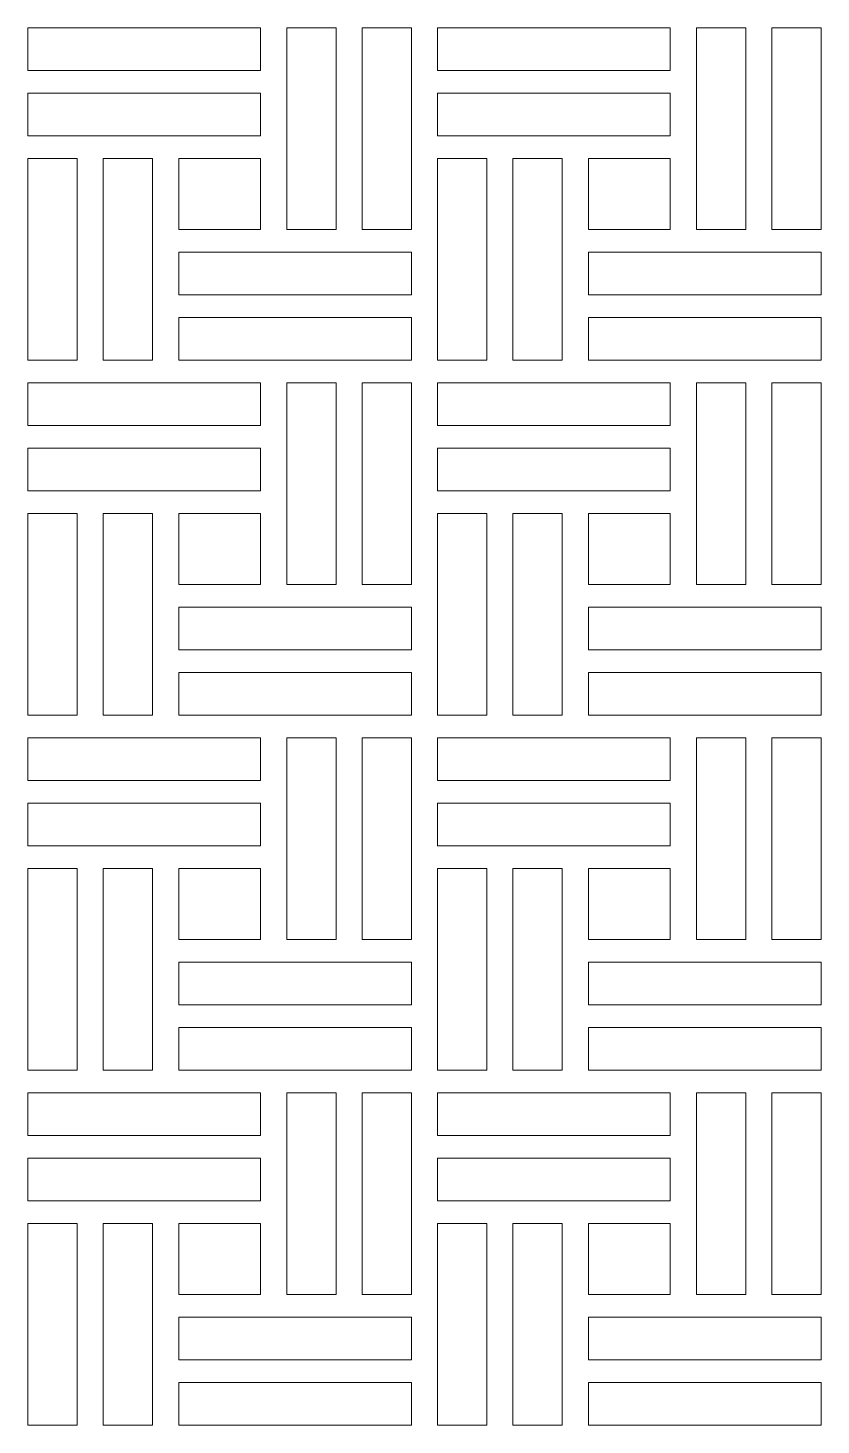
# Model space of a CAD drawing. Header units: millimetres. Extents: x -1200 to 1200, y -590 to 590.
# Drawn here: x -508 to 162, y -590 to 590 of the extents above; entities that cross this region are included whole.
import ezdxf

# ---------------------------------------------------------------- set-up
doc = ezdxf.new("R2010")
doc.units = ezdxf.units.MM
doc.header["$MEASUREMENT"] = 0
doc.layers.add('Layer 1', color=7, linetype='Continuous')

msp = doc.modelspace()

# ---------------------------------------------------------------- linework, layer by layer
at = {"layer": 'Layer 1', "color": 250, "lineweight": 20}
for points, knots in [([(-508.011, 553.9891), (-508.011, 553.9891), (-311.4769, 553.9891), (-311.4769, 553.9891), (-311.4769, 553.9891), (-311.4769, 589.9734), (-311.4769, 589.9734), (-311.4769, 589.9734), (-508.011, 589.9734), (-508.011, 589.9734), (-508.011, 589.9734), (-508.011, 553.9891), (-508.011, 553.9891)], [0, 0, 0, 0, 0.25, 0.25, 0.25, 0.5, 0.5, 0.5, 0.75, 0.75, 0.75, 1, 1, 1, 1]), ([(-247.8037, 419.6945), (-247.8037, 419.6945), (-247.8037, 589.9734), (-247.8037, 589.9734), (-247.8037, 589.9734), (-289.3362, 589.9734), (-289.3362, 589.9734), (-289.3362, 589.9734), (-289.3362, 419.6945), (-289.3362, 419.6945), (-289.3362, 419.6945), (-247.8037, 419.6945), (-247.8037, 419.6945)], [0, 0, 0, 0, 0.25, 0.25, 0.25, 0.5, 0.5, 0.5, 0.75, 0.75, 0.75, 1, 1, 1, 1]), ([(-225.6641, 589.9734), (-225.6641, 589.9734), (-225.6641, 419.6945), (-225.6641, 419.6945), (-225.6641, 419.6945), (-184.1305, 419.6945), (-184.1305, 419.6945), (-184.1305, 419.6945), (-184.1305, 589.9734), (-184.1305, 589.9734), (-184.1305, 589.9734), (-225.6641, 589.9734), (-225.6641, 589.9734)], [0, 0, 0, 0, 0.25, 0.25, 0.25, 0.5, 0.5, 0.5, 0.75, 0.75, 0.75, 1, 1, 1, 1]), ([(-161.9898, 553.9891), (-161.9898, 553.9891), (34.5431, 553.9891), (34.5431, 553.9891), (34.5431, 553.9891), (34.5431, 589.9734), (34.5431, 589.9734), (34.5431, 589.9734), (-161.9898, 589.9734), (-161.9898, 589.9734), (-161.9898, 589.9734), (-161.9898, 553.9891), (-161.9898, 553.9891)], [0, 0, 0, 0, 0.25, 0.25, 0.25, 0.5, 0.5, 0.5, 0.75, 0.75, 0.75, 1, 1, 1, 1]), ([(98.2159, 419.6945), (98.2159, 419.6945), (98.2159, 589.9734), (98.2159, 589.9734), (98.2159, 589.9734), (56.6838, 589.9734), (56.6838, 589.9734), (56.6838, 589.9734), (56.6838, 419.6945), (56.6838, 419.6945), (56.6838, 419.6945), (98.2159, 419.6945), (98.2159, 419.6945)], [0, 0, 0, 0, 0.25, 0.25, 0.25, 0.5, 0.5, 0.5, 0.75, 0.75, 0.75, 1, 1, 1, 1]), ([(120.3566, 589.9734), (120.3566, 589.9734), (120.3566, 419.6945), (120.3566, 419.6945), (120.3566, 419.6945), (161.8887, 419.6945), (161.8887, 419.6945), (161.8887, 419.6945), (161.8887, 589.9734), (161.8887, 589.9734), (161.8887, 589.9734), (120.3566, 589.9734), (120.3566, 589.9734)], [0, 0, 0, 0, 0.25, 0.25, 0.25, 0.5, 0.5, 0.5, 0.75, 0.75, 0.75, 1, 1, 1, 1]), ([(-508.011, 498.8232), (-508.011, 498.8232), (-466.476, 498.8232), (-466.476, 498.8232), (-466.476, 498.8232), (-444.3373, 498.8232), (-444.3373, 498.8232), (-444.3373, 498.8232), (-402.8044, 498.8232), (-402.8044, 498.8232), (-402.8044, 498.8232), (-380.6641, 498.8232), (-380.6641, 498.8232), (-380.6641, 498.8232), (-311.4769, 498.8232), (-311.4769, 498.8232), (-311.4769, 498.8232), (-311.4769, 534.8062), (-311.4769, 534.8062), (-311.4769, 534.8062), (-508.011, 534.8062), (-508.011, 534.8062), (-508.011, 534.8062), (-508.011, 498.8232), (-508.011, 498.8232)], [0, 0, 0, 0, 0.125, 0.125, 0.125, 0.25, 0.25, 0.25, 0.375, 0.375, 0.375, 0.5, 0.5, 0.5, 0.625, 0.625, 0.625, 0.75, 0.75, 0.75, 0.875, 0.875, 0.875, 1, 1, 1, 1]), ([(-161.9898, 498.8232), (-161.9898, 498.8232), (-120.4588, 498.8232), (-120.4588, 498.8232), (-120.4588, 498.8232), (-98.3182, 498.8232), (-98.3182, 498.8232), (-98.3182, 498.8232), (-56.7841, 498.8232), (-56.7841, 498.8232), (-56.7841, 498.8232), (-34.6465, 498.8232), (-34.6465, 498.8232), (-34.6465, 498.8232), (34.5431, 498.8232), (34.5431, 498.8232), (34.5431, 498.8232), (34.5431, 534.8062), (34.5431, 534.8062), (34.5431, 534.8062), (-161.9898, 534.8062), (-161.9898, 534.8062), (-161.9898, 534.8062), (-161.9898, 498.8232), (-161.9898, 498.8232)], [0, 0, 0, 0, 0.125, 0.125, 0.125, 0.25, 0.25, 0.25, 0.375, 0.375, 0.375, 0.5, 0.5, 0.5, 0.625, 0.625, 0.625, 0.75, 0.75, 0.75, 0.875, 0.875, 0.875, 1, 1, 1, 1]), ([(-466.476, 309.3599), (-466.476, 309.3599), (-466.476, 479.6402), (-466.476, 479.6402), (-466.476, 479.6402), (-508.011, 479.6402), (-508.011, 479.6402), (-508.011, 479.6402), (-508.011, 309.3599), (-508.011, 309.3599), (-508.011, 309.3599), (-466.476, 309.3599), (-466.476, 309.3599)], [0, 0, 0, 0, 0.25, 0.25, 0.25, 0.5, 0.5, 0.5, 0.75, 0.75, 0.75, 1, 1, 1, 1]), ([(-402.8044, 309.3599), (-402.8044, 309.3599), (-402.8044, 479.6402), (-402.8044, 479.6402), (-402.8044, 479.6402), (-444.3373, 479.6402), (-444.3373, 479.6402), (-444.3373, 479.6402), (-444.3373, 309.3599), (-444.3373, 309.3599), (-444.3373, 309.3599), (-402.8044, 309.3599), (-402.8044, 309.3599)], [0, 0, 0, 0, 0.25, 0.25, 0.25, 0.5, 0.5, 0.5, 0.75, 0.75, 0.75, 1, 1, 1, 1]), ([(-380.6641, 479.6402), (-380.6641, 479.6402), (-380.6641, 419.6945), (-380.6641, 419.6945), (-380.6641, 419.6945), (-311.4769, 419.6945), (-311.4769, 419.6945), (-311.4769, 419.6945), (-311.4769, 479.6402), (-311.4769, 479.6402), (-311.4769, 479.6402), (-380.6641, 479.6402), (-380.6641, 479.6402)], [0, 0, 0, 0, 0.25, 0.25, 0.25, 0.5, 0.5, 0.5, 0.75, 0.75, 0.75, 1, 1, 1, 1]), ([(-120.4588, 309.3599), (-120.4588, 309.3599), (-120.4588, 479.6402), (-120.4588, 479.6402), (-120.4588, 479.6402), (-161.9898, 479.6402), (-161.9898, 479.6402), (-161.9898, 479.6402), (-161.9898, 309.3599), (-161.9898, 309.3599), (-161.9898, 309.3599), (-120.4588, 309.3599), (-120.4588, 309.3599)], [0, 0, 0, 0, 0.25, 0.25, 0.25, 0.5, 0.5, 0.5, 0.75, 0.75, 0.75, 1, 1, 1, 1]), ([(-56.7841, 309.3599), (-56.7841, 309.3599), (-56.7841, 479.6402), (-56.7841, 479.6402), (-56.7841, 479.6402), (-98.3182, 479.6402), (-98.3182, 479.6402), (-98.3182, 479.6402), (-98.3182, 309.3599), (-98.3182, 309.3599), (-98.3182, 309.3599), (-56.7841, 309.3599), (-56.7841, 309.3599)], [0, 0, 0, 0, 0.25, 0.25, 0.25, 0.5, 0.5, 0.5, 0.75, 0.75, 0.75, 1, 1, 1, 1]), ([(-34.6465, 479.6402), (-34.6465, 479.6402), (-34.6465, 419.6945), (-34.6465, 419.6945), (-34.6465, 419.6945), (34.5431, 419.6945), (34.5431, 419.6945), (34.5431, 419.6945), (34.5431, 479.6402), (34.5431, 479.6402), (34.5431, 479.6402), (-34.6465, 479.6402), (-34.6465, 479.6402)], [0, 0, 0, 0, 0.25, 0.25, 0.25, 0.5, 0.5, 0.5, 0.75, 0.75, 0.75, 1, 1, 1, 1]), ([(-184.1305, 400.5131), (-184.1305, 400.5131), (-380.6641, 400.5131), (-380.6641, 400.5131), (-380.6641, 400.5131), (-380.6641, 364.5272), (-380.6641, 364.5272), (-380.6641, 364.5272), (-184.1305, 364.5272), (-184.1305, 364.5272), (-184.1305, 364.5272), (-184.1305, 400.5131), (-184.1305, 400.5131)], [0, 0, 0, 0, 0.25, 0.25, 0.25, 0.5, 0.5, 0.5, 0.75, 0.75, 0.75, 1, 1, 1, 1]), ([(161.8887, 400.5131), (161.8887, 400.5131), (-34.6465, 400.5131), (-34.6465, 400.5131), (-34.6465, 400.5131), (-34.6465, 364.5272), (-34.6465, 364.5272), (-34.6465, 364.5272), (161.8887, 364.5272), (161.8887, 364.5272), (161.8887, 364.5272), (161.8887, 400.5131), (161.8887, 400.5131)], [0, 0, 0, 0, 0.25, 0.25, 0.25, 0.5, 0.5, 0.5, 0.75, 0.75, 0.75, 1, 1, 1, 1]), ([(-184.1305, 345.3452), (-184.1305, 345.3452), (-380.6641, 345.3452), (-380.6641, 345.3452), (-380.6641, 345.3452), (-380.6641, 309.3599), (-380.6641, 309.3599), (-380.6641, 309.3599), (-184.1305, 309.3599), (-184.1305, 309.3599), (-184.1305, 309.3599), (-184.1305, 345.3452), (-184.1305, 345.3452)], [0, 0, 0, 0, 0.25, 0.25, 0.25, 0.5, 0.5, 0.5, 0.75, 0.75, 0.75, 1, 1, 1, 1]), ([(161.8887, 345.3452), (161.8887, 345.3452), (-34.6465, 345.3452), (-34.6465, 345.3452), (-34.6465, 345.3452), (-34.6465, 309.3599), (-34.6465, 309.3599), (-34.6465, 309.3599), (161.8887, 309.3599), (161.8887, 309.3599), (161.8887, 309.3599), (161.8887, 345.3452), (161.8887, 345.3452)], [0, 0, 0, 0, 0.25, 0.25, 0.25, 0.5, 0.5, 0.5, 0.75, 0.75, 0.75, 1, 1, 1, 1]), ([(-508.011, 254.1937), (-508.011, 254.1937), (-311.4769, 254.1937), (-311.4769, 254.1937), (-311.4769, 254.1937), (-311.4769, 290.1784), (-311.4769, 290.1784), (-311.4769, 290.1784), (-380.6641, 290.1784), (-380.6641, 290.1784), (-380.6641, 290.1784), (-508.011, 290.1784), (-508.011, 290.1784), (-508.011, 290.1784), (-508.011, 254.1937), (-508.011, 254.1937)], [0, 0, 0, 0, 0.2, 0.2, 0.2, 0.4, 0.4, 0.4, 0.6, 0.6, 0.6, 0.8, 0.8, 0.8, 1, 1, 1, 1]), ([(-247.8037, 119.8987), (-247.8037, 119.8987), (-247.8037, 290.1784), (-247.8037, 290.1784), (-247.8037, 290.1784), (-289.3362, 290.1784), (-289.3362, 290.1784), (-289.3362, 290.1784), (-289.3362, 119.8987), (-289.3362, 119.8987), (-289.3362, 119.8987), (-247.8037, 119.8987), (-247.8037, 119.8987)], [0, 0, 0, 0, 0.25, 0.25, 0.25, 0.5, 0.5, 0.5, 0.75, 0.75, 0.75, 1, 1, 1, 1]), ([(-225.6641, 290.1784), (-225.6641, 290.1784), (-225.6641, 119.8987), (-225.6641, 119.8987), (-225.6641, 119.8987), (-184.1305, 119.8987), (-184.1305, 119.8987), (-184.1305, 119.8987), (-184.1305, 290.1784), (-184.1305, 290.1784), (-184.1305, 290.1784), (-225.6641, 290.1784), (-225.6641, 290.1784)], [0, 0, 0, 0, 0.25, 0.25, 0.25, 0.5, 0.5, 0.5, 0.75, 0.75, 0.75, 1, 1, 1, 1]), ([(-161.9898, 254.1937), (-161.9898, 254.1937), (34.5431, 254.1937), (34.5431, 254.1937), (34.5431, 254.1937), (34.5431, 290.1784), (34.5431, 290.1784), (34.5431, 290.1784), (-34.6465, 290.1784), (-34.6465, 290.1784), (-34.6465, 290.1784), (-161.9898, 290.1784), (-161.9898, 290.1784), (-161.9898, 290.1784), (-161.9898, 254.1937), (-161.9898, 254.1937)], [0, 0, 0, 0, 0.2, 0.2, 0.2, 0.4, 0.4, 0.4, 0.6, 0.6, 0.6, 0.8, 0.8, 0.8, 1, 1, 1, 1]), ([(98.2159, 119.8987), (98.2159, 119.8987), (98.2159, 290.1784), (98.2159, 290.1784), (98.2159, 290.1784), (56.6838, 290.1784), (56.6838, 290.1784), (56.6838, 290.1784), (56.6838, 119.8987), (56.6838, 119.8987), (56.6838, 119.8987), (98.2159, 119.8987), (98.2159, 119.8987)], [0, 0, 0, 0, 0.25, 0.25, 0.25, 0.5, 0.5, 0.5, 0.75, 0.75, 0.75, 1, 1, 1, 1]), ([(120.3566, 290.1784), (120.3566, 290.1784), (120.3566, 119.8987), (120.3566, 119.8987), (120.3566, 119.8987), (161.8887, 119.8987), (161.8887, 119.8987), (161.8887, 119.8987), (161.8887, 290.1784), (161.8887, 290.1784), (161.8887, 290.1784), (120.3566, 290.1784), (120.3566, 290.1784)], [0, 0, 0, 0, 0.25, 0.25, 0.25, 0.5, 0.5, 0.5, 0.75, 0.75, 0.75, 1, 1, 1, 1]), ([(-508.011, 199.0267), (-508.011, 199.0267), (-466.476, 199.0267), (-466.476, 199.0267), (-466.476, 199.0267), (-444.3373, 199.0267), (-444.3373, 199.0267), (-444.3373, 199.0267), (-402.8044, 199.0267), (-402.8044, 199.0267), (-402.8044, 199.0267), (-380.6641, 199.0267), (-380.6641, 199.0267), (-380.6641, 199.0267), (-311.4769, 199.0267), (-311.4769, 199.0267), (-311.4769, 199.0267), (-311.4769, 235.011), (-311.4769, 235.011), (-311.4769, 235.011), (-508.011, 235.011), (-508.011, 235.011), (-508.011, 235.011), (-508.011, 199.0267), (-508.011, 199.0267)], [0, 0, 0, 0, 0.125, 0.125, 0.125, 0.25, 0.25, 0.25, 0.375, 0.375, 0.375, 0.5, 0.5, 0.5, 0.625, 0.625, 0.625, 0.75, 0.75, 0.75, 0.875, 0.875, 0.875, 1, 1, 1, 1]), ([(-161.9898, 199.0267), (-161.9898, 199.0267), (-120.4588, 199.0267), (-120.4588, 199.0267), (-120.4588, 199.0267), (-98.3182, 199.0267), (-98.3182, 199.0267), (-98.3182, 199.0267), (-56.7841, 199.0267), (-56.7841, 199.0267), (-56.7841, 199.0267), (-34.6465, 199.0267), (-34.6465, 199.0267), (-34.6465, 199.0267), (34.5431, 199.0267), (34.5431, 199.0267), (34.5431, 199.0267), (34.5431, 235.011), (34.5431, 235.011), (34.5431, 235.011), (-161.9898, 235.011), (-161.9898, 235.011), (-161.9898, 235.011), (-161.9898, 199.0267), (-161.9898, 199.0267)], [0, 0, 0, 0, 0.125, 0.125, 0.125, 0.25, 0.25, 0.25, 0.375, 0.375, 0.375, 0.5, 0.5, 0.5, 0.625, 0.625, 0.625, 0.75, 0.75, 0.75, 0.875, 0.875, 0.875, 1, 1, 1, 1]), ([(-466.476, 9.5636), (-466.476, 9.5636), (-466.476, 179.8438), (-466.476, 179.8438), (-466.476, 179.8438), (-508.011, 179.8438), (-508.011, 179.8438), (-508.011, 179.8438), (-508.011, 9.5636), (-508.011, 9.5636), (-508.011, 9.5636), (-466.476, 9.5636), (-466.476, 9.5636)], [0, 0, 0, 0, 0.25, 0.25, 0.25, 0.5, 0.5, 0.5, 0.75, 0.75, 0.75, 1, 1, 1, 1]), ([(-402.8044, 9.5636), (-402.8044, 9.5636), (-402.8044, 179.8438), (-402.8044, 179.8438), (-402.8044, 179.8438), (-444.3373, 179.8438), (-444.3373, 179.8438), (-444.3373, 179.8438), (-444.3373, 9.5636), (-444.3373, 9.5636), (-444.3373, 9.5636), (-402.8044, 9.5636), (-402.8044, 9.5636)], [0, 0, 0, 0, 0.25, 0.25, 0.25, 0.5, 0.5, 0.5, 0.75, 0.75, 0.75, 1, 1, 1, 1]), ([(-380.6641, 179.8438), (-380.6641, 179.8438), (-380.6641, 119.8987), (-380.6641, 119.8987), (-380.6641, 119.8987), (-311.4769, 119.8987), (-311.4769, 119.8987), (-311.4769, 119.8987), (-311.4769, 179.8438), (-311.4769, 179.8438), (-311.4769, 179.8438), (-380.6641, 179.8438), (-380.6641, 179.8438)], [0, 0, 0, 0, 0.25, 0.25, 0.25, 0.5, 0.5, 0.5, 0.75, 0.75, 0.75, 1, 1, 1, 1]), ([(-120.4588, 9.5636), (-120.4588, 9.5636), (-120.4588, 179.8438), (-120.4588, 179.8438), (-120.4588, 179.8438), (-161.9898, 179.8438), (-161.9898, 179.8438), (-161.9898, 179.8438), (-161.9898, 9.5636), (-161.9898, 9.5636), (-161.9898, 9.5636), (-120.4588, 9.5636), (-120.4588, 9.5636)], [0, 0, 0, 0, 0.25, 0.25, 0.25, 0.5, 0.5, 0.5, 0.75, 0.75, 0.75, 1, 1, 1, 1]), ([(-56.7841, 9.5636), (-56.7841, 9.5636), (-56.7841, 179.8438), (-56.7841, 179.8438), (-56.7841, 179.8438), (-98.3182, 179.8438), (-98.3182, 179.8438), (-98.3182, 179.8438), (-98.3182, 9.5636), (-98.3182, 9.5636), (-98.3182, 9.5636), (-56.7841, 9.5636), (-56.7841, 9.5636)], [0, 0, 0, 0, 0.25, 0.25, 0.25, 0.5, 0.5, 0.5, 0.75, 0.75, 0.75, 1, 1, 1, 1]), ([(-34.6465, 179.8438), (-34.6465, 179.8438), (-34.6465, 119.8987), (-34.6465, 119.8987), (-34.6465, 119.8987), (34.5431, 119.8987), (34.5431, 119.8987), (34.5431, 119.8987), (34.5431, 179.8438), (34.5431, 179.8438), (34.5431, 179.8438), (-34.6465, 179.8438), (-34.6465, 179.8438)], [0, 0, 0, 0, 0.25, 0.25, 0.25, 0.5, 0.5, 0.5, 0.75, 0.75, 0.75, 1, 1, 1, 1]), ([(-184.1305, 100.7168), (-184.1305, 100.7168), (-380.6641, 100.7168), (-380.6641, 100.7168), (-380.6641, 100.7168), (-380.6641, 64.7321), (-380.6641, 64.7321), (-380.6641, 64.7321), (-184.1305, 64.7321), (-184.1305, 64.7321), (-184.1305, 64.7321), (-184.1305, 100.7168), (-184.1305, 100.7168)], [0, 0, 0, 0, 0.25, 0.25, 0.25, 0.5, 0.5, 0.5, 0.75, 0.75, 0.75, 1, 1, 1, 1]), ([(161.8887, 100.7168), (161.8887, 100.7168), (-34.6465, 100.7168), (-34.6465, 100.7168), (-34.6465, 100.7168), (-34.6465, 64.7321), (-34.6465, 64.7321), (-34.6465, 64.7321), (161.8887, 64.7321), (161.8887, 64.7321), (161.8887, 64.7321), (161.8887, 100.7168), (161.8887, 100.7168)], [0, 0, 0, 0, 0.25, 0.25, 0.25, 0.5, 0.5, 0.5, 0.75, 0.75, 0.75, 1, 1, 1, 1]), ([(-184.1305, 45.5498), (-184.1305, 45.5498), (-380.6641, 45.5498), (-380.6641, 45.5498), (-380.6641, 45.5498), (-380.6641, 9.5636), (-380.6641, 9.5636), (-380.6641, 9.5636), (-184.1305, 9.5636), (-184.1305, 9.5636), (-184.1305, 9.5636), (-184.1305, 45.5498), (-184.1305, 45.5498)], [0, 0, 0, 0, 0.25, 0.25, 0.25, 0.5, 0.5, 0.5, 0.75, 0.75, 0.75, 1, 1, 1, 1]), ([(161.8887, 45.5498), (161.8887, 45.5498), (-34.6465, 45.5498), (-34.6465, 45.5498), (-34.6465, 45.5498), (-34.6465, 9.5636), (-34.6465, 9.5636), (-34.6465, 9.5636), (161.8887, 9.5636), (161.8887, 9.5636), (161.8887, 9.5636), (161.8887, 45.5498), (161.8887, 45.5498)], [0, 0, 0, 0, 0.25, 0.25, 0.25, 0.5, 0.5, 0.5, 0.75, 0.75, 0.75, 1, 1, 1, 1]), ([(-508.011, -45.603), (-508.011, -45.603), (-311.4769, -45.603), (-311.4769, -45.603), (-311.4769, -45.603), (-311.4769, -9.6168), (-311.4769, -9.6168), (-311.4769, -9.6168), (-380.6641, -9.6168), (-380.6641, -9.6168), (-380.6641, -9.6168), (-508.011, -9.6168), (-508.011, -9.6168), (-508.011, -9.6168), (-508.011, -45.603), (-508.011, -45.603)], [0, 0, 0, 0, 0.2, 0.2, 0.2, 0.4, 0.4, 0.4, 0.6, 0.6, 0.6, 0.8, 0.8, 0.8, 1, 1, 1, 1]), ([(-247.8037, -179.897), (-247.8037, -179.897), (-247.8037, -9.6168), (-247.8037, -9.6168), (-247.8037, -9.6168), (-289.3362, -9.6168), (-289.3362, -9.6168), (-289.3362, -9.6168), (-289.3362, -179.897), (-289.3362, -179.897), (-289.3362, -179.897), (-247.8037, -179.897), (-247.8037, -179.897)], [0, 0, 0, 0, 0.25, 0.25, 0.25, 0.5, 0.5, 0.5, 0.75, 0.75, 0.75, 1, 1, 1, 1]), ([(-225.6641, -9.6168), (-225.6641, -9.6168), (-225.6641, -179.897), (-225.6641, -179.897), (-225.6641, -179.897), (-184.1305, -179.897), (-184.1305, -179.897), (-184.1305, -179.897), (-184.1305, -9.6168), (-184.1305, -9.6168), (-184.1305, -9.6168), (-225.6641, -9.6168), (-225.6641, -9.6168)], [0, 0, 0, 0, 0.25, 0.25, 0.25, 0.5, 0.5, 0.5, 0.75, 0.75, 0.75, 1, 1, 1, 1]), ([(-161.9898, -45.603), (-161.9898, -45.603), (34.5431, -45.603), (34.5431, -45.603), (34.5431, -45.603), (34.5431, -9.6168), (34.5431, -9.6168), (34.5431, -9.6168), (-34.6465, -9.6168), (-34.6465, -9.6168), (-34.6465, -9.6168), (-161.9898, -9.6168), (-161.9898, -9.6168), (-161.9898, -9.6168), (-161.9898, -45.603), (-161.9898, -45.603)], [0, 0, 0, 0, 0.2, 0.2, 0.2, 0.4, 0.4, 0.4, 0.6, 0.6, 0.6, 0.8, 0.8, 0.8, 1, 1, 1, 1]), ([(98.2159, -179.897), (98.2159, -179.897), (98.2159, -9.6168), (98.2159, -9.6168), (98.2159, -9.6168), (56.6838, -9.6168), (56.6838, -9.6168), (56.6838, -9.6168), (56.6838, -179.897), (56.6838, -179.897), (56.6838, -179.897), (98.2159, -179.897), (98.2159, -179.897)], [0, 0, 0, 0, 0.25, 0.25, 0.25, 0.5, 0.5, 0.5, 0.75, 0.75, 0.75, 1, 1, 1, 1]), ([(120.3566, -9.6168), (120.3566, -9.6168), (120.3566, -179.897), (120.3566, -179.897), (120.3566, -179.897), (161.8887, -179.897), (161.8887, -179.897), (161.8887, -179.897), (161.8887, -9.6168), (161.8887, -9.6168), (161.8887, -9.6168), (120.3566, -9.6168), (120.3566, -9.6168)], [0, 0, 0, 0, 0.25, 0.25, 0.25, 0.5, 0.5, 0.5, 0.75, 0.75, 0.75, 1, 1, 1, 1]), ([(-508.011, -100.77), (-508.011, -100.77), (-466.476, -100.77), (-466.476, -100.77), (-466.476, -100.77), (-444.3373, -100.77), (-444.3373, -100.77), (-444.3373, -100.77), (-402.8044, -100.77), (-402.8044, -100.77), (-402.8044, -100.77), (-380.6641, -100.77), (-380.6641, -100.77), (-380.6641, -100.77), (-311.4769, -100.77), (-311.4769, -100.77), (-311.4769, -100.77), (-311.4769, -64.7853), (-311.4769, -64.7853), (-311.4769, -64.7853), (-508.011, -64.7853), (-508.011, -64.7853), (-508.011, -64.7853), (-508.011, -100.77), (-508.011, -100.77)], [0, 0, 0, 0, 0.125, 0.125, 0.125, 0.25, 0.25, 0.25, 0.375, 0.375, 0.375, 0.5, 0.5, 0.5, 0.625, 0.625, 0.625, 0.75, 0.75, 0.75, 0.875, 0.875, 0.875, 1, 1, 1, 1]), ([(-161.9898, -100.77), (-161.9898, -100.77), (-120.4588, -100.77), (-120.4588, -100.77), (-120.4588, -100.77), (-98.3182, -100.77), (-98.3182, -100.77), (-98.3182, -100.77), (-56.7841, -100.77), (-56.7841, -100.77), (-56.7841, -100.77), (-34.6465, -100.77), (-34.6465, -100.77), (-34.6465, -100.77), (34.5431, -100.77), (34.5431, -100.77), (34.5431, -100.77), (34.5431, -64.7853), (34.5431, -64.7853), (34.5431, -64.7853), (-161.9898, -64.7853), (-161.9898, -64.7853), (-161.9898, -64.7853), (-161.9898, -100.77), (-161.9898, -100.77)], [0, 0, 0, 0, 0.125, 0.125, 0.125, 0.25, 0.25, 0.25, 0.375, 0.375, 0.375, 0.5, 0.5, 0.5, 0.625, 0.625, 0.625, 0.75, 0.75, 0.75, 0.875, 0.875, 0.875, 1, 1, 1, 1]), ([(-466.476, -290.2315), (-466.476, -290.2315), (-466.476, -119.9519), (-466.476, -119.9519), (-466.476, -119.9519), (-508.011, -119.9519), (-508.011, -119.9519), (-508.011, -119.9519), (-508.011, -290.2315), (-508.011, -290.2315), (-508.011, -290.2315), (-466.476, -290.2315), (-466.476, -290.2315)], [0, 0, 0, 0, 0.25, 0.25, 0.25, 0.5, 0.5, 0.5, 0.75, 0.75, 0.75, 1, 1, 1, 1]), ([(-402.8044, -290.2315), (-402.8044, -290.2315), (-402.8044, -119.9519), (-402.8044, -119.9519), (-402.8044, -119.9519), (-444.3373, -119.9519), (-444.3373, -119.9519), (-444.3373, -119.9519), (-444.3373, -290.2315), (-444.3373, -290.2315), (-444.3373, -290.2315), (-402.8044, -290.2315), (-402.8044, -290.2315)], [0, 0, 0, 0, 0.25, 0.25, 0.25, 0.5, 0.5, 0.5, 0.75, 0.75, 0.75, 1, 1, 1, 1]), ([(-380.6641, -119.9519), (-380.6641, -119.9519), (-380.6641, -179.897), (-380.6641, -179.897), (-380.6641, -179.897), (-311.4769, -179.897), (-311.4769, -179.897), (-311.4769, -179.897), (-311.4769, -119.9519), (-311.4769, -119.9519), (-311.4769, -119.9519), (-380.6641, -119.9519), (-380.6641, -119.9519)], [0, 0, 0, 0, 0.25, 0.25, 0.25, 0.5, 0.5, 0.5, 0.75, 0.75, 0.75, 1, 1, 1, 1]), ([(-120.4588, -290.2315), (-120.4588, -290.2315), (-120.4588, -119.9519), (-120.4588, -119.9519), (-120.4588, -119.9519), (-161.9898, -119.9519), (-161.9898, -119.9519), (-161.9898, -119.9519), (-161.9898, -290.2315), (-161.9898, -290.2315), (-161.9898, -290.2315), (-120.4588, -290.2315), (-120.4588, -290.2315)], [0, 0, 0, 0, 0.25, 0.25, 0.25, 0.5, 0.5, 0.5, 0.75, 0.75, 0.75, 1, 1, 1, 1]), ([(-56.7841, -290.2315), (-56.7841, -290.2315), (-56.7841, -119.9519), (-56.7841, -119.9519), (-56.7841, -119.9519), (-98.3182, -119.9519), (-98.3182, -119.9519), (-98.3182, -119.9519), (-98.3182, -290.2315), (-98.3182, -290.2315), (-98.3182, -290.2315), (-56.7841, -290.2315), (-56.7841, -290.2315)], [0, 0, 0, 0, 0.25, 0.25, 0.25, 0.5, 0.5, 0.5, 0.75, 0.75, 0.75, 1, 1, 1, 1]), ([(-34.6465, -119.9519), (-34.6465, -119.9519), (-34.6465, -179.897), (-34.6465, -179.897), (-34.6465, -179.897), (34.5431, -179.897), (34.5431, -179.897), (34.5431, -179.897), (34.5431, -119.9519), (34.5431, -119.9519), (34.5431, -119.9519), (-34.6465, -119.9519), (-34.6465, -119.9519)], [0, 0, 0, 0, 0.25, 0.25, 0.25, 0.5, 0.5, 0.5, 0.75, 0.75, 0.75, 1, 1, 1, 1]), ([(-184.1305, -199.0799), (-184.1305, -199.0799), (-380.6641, -199.0799), (-380.6641, -199.0799), (-380.6641, -199.0799), (-380.6641, -235.0656), (-380.6641, -235.0656), (-380.6641, -235.0656), (-184.1305, -235.0656), (-184.1305, -235.0656), (-184.1305, -235.0656), (-184.1305, -199.0799), (-184.1305, -199.0799)], [0, 0, 0, 0, 0.25, 0.25, 0.25, 0.5, 0.5, 0.5, 0.75, 0.75, 0.75, 1, 1, 1, 1]), ([(161.8887, -199.0799), (161.8887, -199.0799), (-34.6465, -199.0799), (-34.6465, -199.0799), (-34.6465, -199.0799), (-34.6465, -235.0656), (-34.6465, -235.0656), (-34.6465, -235.0656), (161.8887, -235.0656), (161.8887, -235.0656), (161.8887, -235.0656), (161.8887, -199.0799), (161.8887, -199.0799)], [0, 0, 0, 0, 0.25, 0.25, 0.25, 0.5, 0.5, 0.5, 0.75, 0.75, 0.75, 1, 1, 1, 1]), ([(-184.1305, -254.2469), (-184.1305, -254.2469), (-380.6641, -254.2469), (-380.6641, -254.2469), (-380.6641, -254.2469), (-380.6641, -290.2315), (-380.6641, -290.2315), (-380.6641, -290.2315), (-184.1305, -290.2315), (-184.1305, -290.2315), (-184.1305, -290.2315), (-184.1305, -254.2469), (-184.1305, -254.2469)], [0, 0, 0, 0, 0.25, 0.25, 0.25, 0.5, 0.5, 0.5, 0.75, 0.75, 0.75, 1, 1, 1, 1]), ([(161.8887, -254.2469), (161.8887, -254.2469), (-34.6465, -254.2469), (-34.6465, -254.2469), (-34.6465, -254.2469), (-34.6465, -290.2315), (-34.6465, -290.2315), (-34.6465, -290.2315), (161.8887, -290.2315), (161.8887, -290.2315), (161.8887, -290.2315), (161.8887, -254.2469), (161.8887, -254.2469)], [0, 0, 0, 0, 0.25, 0.25, 0.25, 0.5, 0.5, 0.5, 0.75, 0.75, 0.75, 1, 1, 1, 1]), ([(-508.011, -345.3988), (-508.011, -345.3988), (-311.4769, -345.3988), (-311.4769, -345.3988), (-311.4769, -345.3988), (-311.4769, -309.4131), (-311.4769, -309.4131), (-311.4769, -309.4131), (-380.6641, -309.4131), (-380.6641, -309.4131), (-380.6641, -309.4131), (-508.011, -309.4131), (-508.011, -309.4131), (-508.011, -309.4131), (-508.011, -345.3988), (-508.011, -345.3988)], [0, 0, 0, 0, 0.2, 0.2, 0.2, 0.4, 0.4, 0.4, 0.6, 0.6, 0.6, 0.8, 0.8, 0.8, 1, 1, 1, 1]), ([(-247.8037, -479.6934), (-247.8037, -479.6934), (-247.8037, -309.4131), (-247.8037, -309.4131), (-247.8037, -309.4131), (-289.3362, -309.4131), (-289.3362, -309.4131), (-289.3362, -309.4131), (-289.3362, -479.6934), (-289.3362, -479.6934), (-289.3362, -479.6934), (-247.8037, -479.6934), (-247.8037, -479.6934)], [0, 0, 0, 0, 0.25, 0.25, 0.25, 0.5, 0.5, 0.5, 0.75, 0.75, 0.75, 1, 1, 1, 1]), ([(-225.6641, -309.4131), (-225.6641, -309.4131), (-225.6641, -479.6934), (-225.6641, -479.6934), (-225.6641, -479.6934), (-184.1305, -479.6934), (-184.1305, -479.6934), (-184.1305, -479.6934), (-184.1305, -309.4131), (-184.1305, -309.4131), (-184.1305, -309.4131), (-225.6641, -309.4131), (-225.6641, -309.4131)], [0, 0, 0, 0, 0.25, 0.25, 0.25, 0.5, 0.5, 0.5, 0.75, 0.75, 0.75, 1, 1, 1, 1]), ([(-161.9898, -345.3988), (-161.9898, -345.3988), (34.5431, -345.3988), (34.5431, -345.3988), (34.5431, -345.3988), (34.5431, -309.4131), (34.5431, -309.4131), (34.5431, -309.4131), (-34.6465, -309.4131), (-34.6465, -309.4131), (-34.6465, -309.4131), (-161.9898, -309.4131), (-161.9898, -309.4131), (-161.9898, -309.4131), (-161.9898, -345.3988), (-161.9898, -345.3988)], [0, 0, 0, 0, 0.2, 0.2, 0.2, 0.4, 0.4, 0.4, 0.6, 0.6, 0.6, 0.8, 0.8, 0.8, 1, 1, 1, 1]), ([(98.2159, -479.6934), (98.2159, -479.6934), (98.2159, -309.4131), (98.2159, -309.4131), (98.2159, -309.4131), (56.6838, -309.4131), (56.6838, -309.4131), (56.6838, -309.4131), (56.6838, -479.6934), (56.6838, -479.6934), (56.6838, -479.6934), (98.2159, -479.6934), (98.2159, -479.6934)], [0, 0, 0, 0, 0.25, 0.25, 0.25, 0.5, 0.5, 0.5, 0.75, 0.75, 0.75, 1, 1, 1, 1]), ([(120.3566, -309.4131), (120.3566, -309.4131), (120.3566, -479.6934), (120.3566, -479.6934), (120.3566, -479.6934), (161.8887, -479.6934), (161.8887, -479.6934), (161.8887, -479.6934), (161.8887, -309.4131), (161.8887, -309.4131), (161.8887, -309.4131), (120.3566, -309.4131), (120.3566, -309.4131)], [0, 0, 0, 0, 0.25, 0.25, 0.25, 0.5, 0.5, 0.5, 0.75, 0.75, 0.75, 1, 1, 1, 1]), ([(-508.011, -400.5663), (-508.011, -400.5663), (-466.476, -400.5663), (-466.476, -400.5663), (-466.476, -400.5663), (-444.3373, -400.5663), (-444.3373, -400.5663), (-444.3373, -400.5663), (-402.8044, -400.5663), (-402.8044, -400.5663), (-402.8044, -400.5663), (-380.6641, -400.5663), (-380.6641, -400.5663), (-380.6641, -400.5663), (-311.4769, -400.5663), (-311.4769, -400.5663), (-311.4769, -400.5663), (-311.4769, -364.582), (-311.4769, -364.582), (-311.4769, -364.582), (-508.011, -364.582), (-508.011, -364.582), (-508.011, -364.582), (-508.011, -400.5663), (-508.011, -400.5663)], [0, 0, 0, 0, 0.125, 0.125, 0.125, 0.25, 0.25, 0.25, 0.375, 0.375, 0.375, 0.5, 0.5, 0.5, 0.625, 0.625, 0.625, 0.75, 0.75, 0.75, 0.875, 0.875, 0.875, 1, 1, 1, 1]), ([(-161.9898, -400.5663), (-161.9898, -400.5663), (-120.4588, -400.5663), (-120.4588, -400.5663), (-120.4588, -400.5663), (-98.3182, -400.5663), (-98.3182, -400.5663), (-98.3182, -400.5663), (-56.7841, -400.5663), (-56.7841, -400.5663), (-56.7841, -400.5663), (-34.6465, -400.5663), (-34.6465, -400.5663), (-34.6465, -400.5663), (34.5431, -400.5663), (34.5431, -400.5663), (34.5431, -400.5663), (34.5431, -364.582), (34.5431, -364.582), (34.5431, -364.582), (-161.9898, -364.582), (-161.9898, -364.582), (-161.9898, -364.582), (-161.9898, -400.5663), (-161.9898, -400.5663)], [0, 0, 0, 0, 0.125, 0.125, 0.125, 0.25, 0.25, 0.25, 0.375, 0.375, 0.375, 0.5, 0.5, 0.5, 0.625, 0.625, 0.625, 0.75, 0.75, 0.75, 0.875, 0.875, 0.875, 1, 1, 1, 1]), ([(-466.476, -590.0266), (-466.476, -590.0266), (-466.476, -419.7486), (-466.476, -419.7486), (-466.476, -419.7486), (-508.011, -419.7486), (-508.011, -419.7486), (-508.011, -419.7486), (-508.011, -590.0266), (-508.011, -590.0266), (-508.011, -590.0266), (-466.476, -590.0266), (-466.476, -590.0266)], [0, 0, 0, 0, 0.25, 0.25, 0.25, 0.5, 0.5, 0.5, 0.75, 0.75, 0.75, 1, 1, 1, 1]), ([(-402.8044, -590.0266), (-402.8044, -590.0266), (-402.8044, -419.7486), (-402.8044, -419.7486), (-402.8044, -419.7486), (-444.3373, -419.7486), (-444.3373, -419.7486), (-444.3373, -419.7486), (-444.3373, -590.0266), (-444.3373, -590.0266), (-444.3373, -590.0266), (-402.8044, -590.0266), (-402.8044, -590.0266)], [0, 0, 0, 0, 0.25, 0.25, 0.25, 0.5, 0.5, 0.5, 0.75, 0.75, 0.75, 1, 1, 1, 1]), ([(-380.6641, -419.7486), (-380.6641, -419.7486), (-380.6641, -479.6934), (-380.6641, -479.6934), (-380.6641, -479.6934), (-311.4769, -479.6934), (-311.4769, -479.6934), (-311.4769, -479.6934), (-311.4769, -419.7486), (-311.4769, -419.7486), (-311.4769, -419.7486), (-380.6641, -419.7486), (-380.6641, -419.7486)], [0, 0, 0, 0, 0.25, 0.25, 0.25, 0.5, 0.5, 0.5, 0.75, 0.75, 0.75, 1, 1, 1, 1]), ([(-120.4588, -590.0266), (-120.4588, -590.0266), (-120.4588, -419.7486), (-120.4588, -419.7486), (-120.4588, -419.7486), (-161.9898, -419.7486), (-161.9898, -419.7486), (-161.9898, -419.7486), (-161.9898, -590.0266), (-161.9898, -590.0266), (-161.9898, -590.0266), (-120.4588, -590.0266), (-120.4588, -590.0266)], [0, 0, 0, 0, 0.25, 0.25, 0.25, 0.5, 0.5, 0.5, 0.75, 0.75, 0.75, 1, 1, 1, 1]), ([(-56.7841, -590.0266), (-56.7841, -590.0266), (-56.7841, -419.7486), (-56.7841, -419.7486), (-56.7841, -419.7486), (-98.3182, -419.7486), (-98.3182, -419.7486), (-98.3182, -419.7486), (-98.3182, -590.0266), (-98.3182, -590.0266), (-98.3182, -590.0266), (-56.7841, -590.0266), (-56.7841, -590.0266)], [0, 0, 0, 0, 0.25, 0.25, 0.25, 0.5, 0.5, 0.5, 0.75, 0.75, 0.75, 1, 1, 1, 1]), ([(-34.6465, -419.7486), (-34.6465, -419.7486), (-34.6465, -479.6934), (-34.6465, -479.6934), (-34.6465, -479.6934), (34.5431, -479.6934), (34.5431, -479.6934), (34.5431, -479.6934), (34.5431, -419.7486), (34.5431, -419.7486), (34.5431, -419.7486), (-34.6465, -419.7486), (-34.6465, -419.7486)], [0, 0, 0, 0, 0.25, 0.25, 0.25, 0.5, 0.5, 0.5, 0.75, 0.75, 0.75, 1, 1, 1, 1]), ([(-184.1305, -498.8764), (-184.1305, -498.8764), (-380.6641, -498.8764), (-380.6641, -498.8764), (-380.6641, -498.8764), (-380.6641, -534.8593), (-380.6641, -534.8593), (-380.6641, -534.8593), (-184.1305, -534.8593), (-184.1305, -534.8593), (-184.1305, -534.8593), (-184.1305, -498.8764), (-184.1305, -498.8764)], [0, 0, 0, 0, 0.25, 0.25, 0.25, 0.5, 0.5, 0.5, 0.75, 0.75, 0.75, 1, 1, 1, 1]), ([(161.8887, -498.8764), (161.8887, -498.8764), (-34.6465, -498.8764), (-34.6465, -498.8764), (-34.6465, -498.8764), (-34.6465, -534.8593), (-34.6465, -534.8593), (-34.6465, -534.8593), (161.8887, -534.8593), (161.8887, -534.8593), (161.8887, -534.8593), (161.8887, -498.8764), (161.8887, -498.8764)], [0, 0, 0, 0, 0.25, 0.25, 0.25, 0.5, 0.5, 0.5, 0.75, 0.75, 0.75, 1, 1, 1, 1]), ([(-184.1305, -554.0423), (-184.1305, -554.0423), (-380.6641, -554.0423), (-380.6641, -554.0423), (-380.6641, -554.0423), (-380.6641, -590.0266), (-380.6641, -590.0266), (-380.6641, -590.0266), (-184.1305, -590.0266), (-184.1305, -590.0266), (-184.1305, -590.0266), (-184.1305, -554.0423), (-184.1305, -554.0423)], [0, 0, 0, 0, 0.25, 0.25, 0.25, 0.5, 0.5, 0.5, 0.75, 0.75, 0.75, 1, 1, 1, 1]), ([(161.8887, -554.0423), (161.8887, -554.0423), (-34.6465, -554.0423), (-34.6465, -554.0423), (-34.6465, -554.0423), (-34.6465, -590.0266), (-34.6465, -590.0266), (-34.6465, -590.0266), (161.8887, -590.0266), (161.8887, -590.0266), (161.8887, -590.0266), (161.8887, -554.0423), (161.8887, -554.0423)], [0, 0, 0, 0, 0.25, 0.25, 0.25, 0.5, 0.5, 0.5, 0.75, 0.75, 0.75, 1, 1, 1, 1])]:
    msp.add_open_spline(points, degree=3, knots=knots, dxfattribs=at)

doc.saveas('drawing.dxf')
